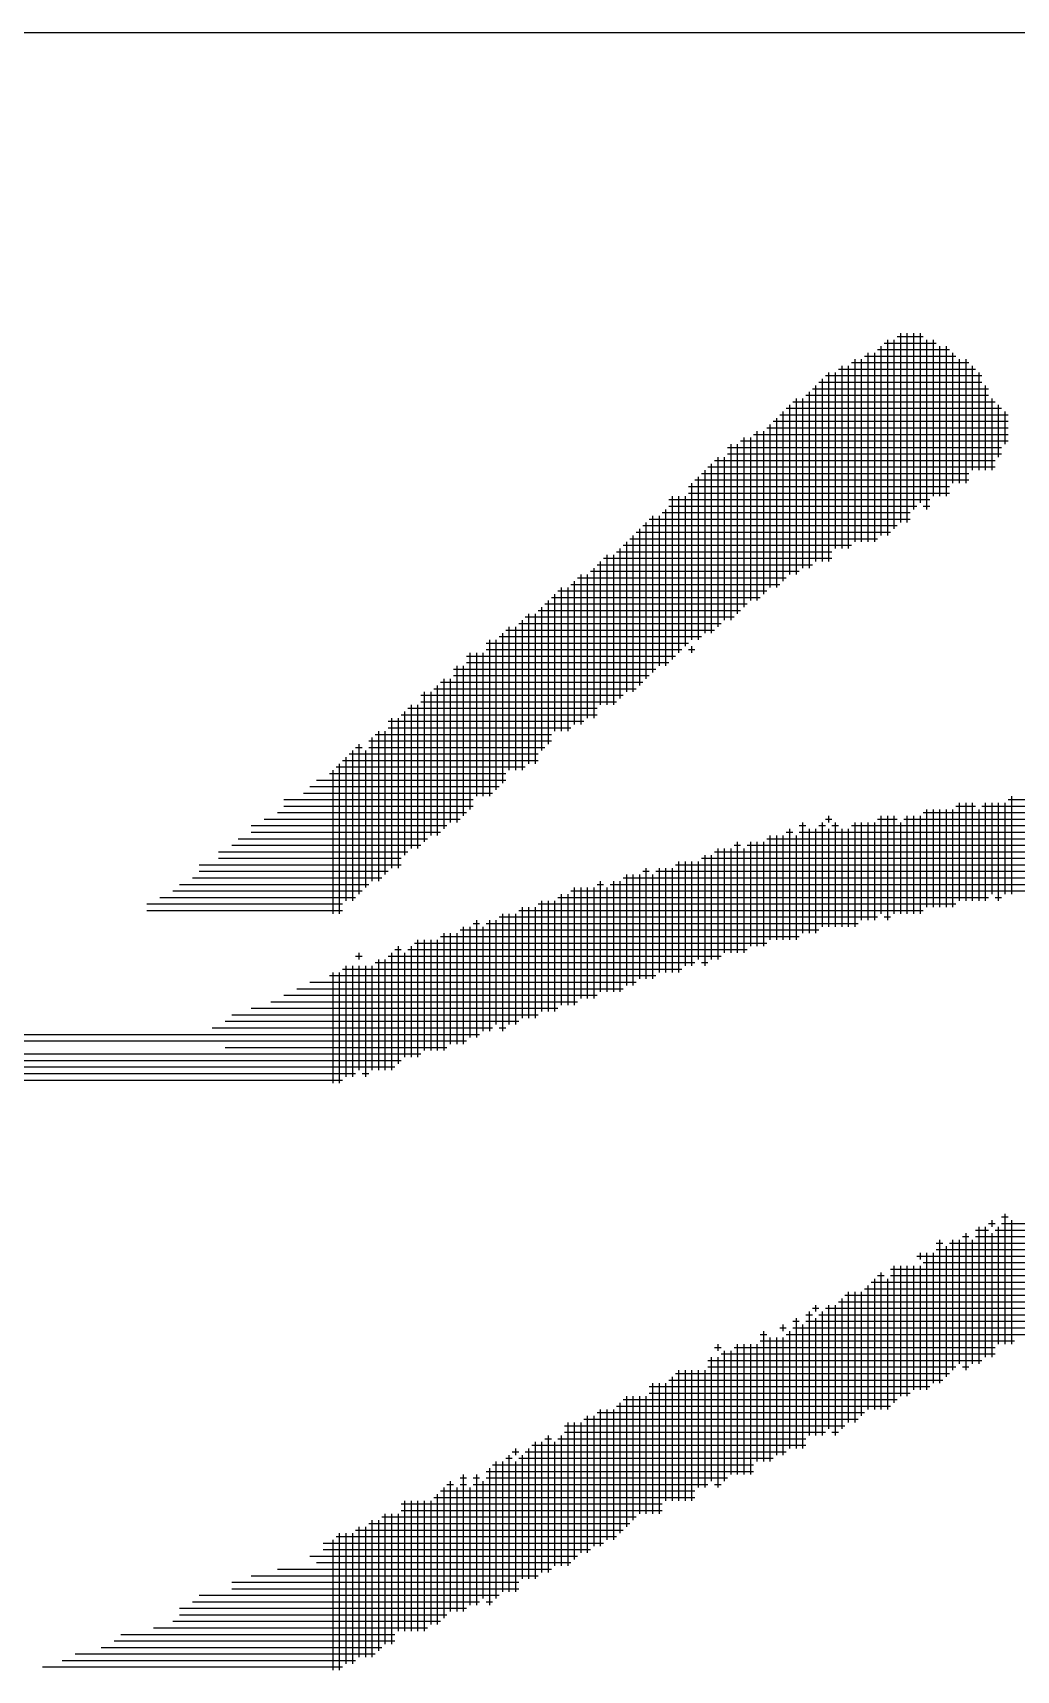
# Model space of a CAD drawing. Header units: feet. Extents: x 0 to 252300, y 0 to 178200.
# Drawn here: x 170998 to 171350, y 9014 to 9600 of the extents above; entities that cross this region are included whole.
import ezdxf
from ezdxf.enums import TextEntityAlignment as Align

# ---------------------------------------------------------------- set-up
doc = ezdxf.new("R2010")
doc.units = ezdxf.units.FT
doc.header["$LTSCALE"] = 3000
doc.header["$MEASUREMENT"] = 0
for name, color, linetype in [('CX-BORD', 3, 'CONTINUOUS'), ('CX-BORD-LIN1', 4, 'CONTINUOUS'), ('CX-BORD-LIN2', 3, 'CONTINUOUS'), ('CX-BORD-TEX2', 7, 'CONTINUOUS'), ('CX-BORD-TEX3', 6, 'CONTINUOUS')]:
    doc.layers.add(name, color=color, linetype=linetype)
doc.styles.add('TB_TEXT', font='')
doc.styles.add('TB_WBTXT', font='')
doc.styles.add('TB_WMTXT', font='')
doc.styles.get('TB_TEXT').set_extended_font_data('DotumChe')
doc.styles.get('TB_WBTXT').set_extended_font_data('Dotum')
doc.styles.get('TB_WMTXT').set_extended_font_data('DotumChe')

# ---------------------------------------------------------------- blocks, each defined once
blk = doc.blocks.new('CXBLKA1')
at = {"layer": 'CX-BORD-LIN2'}
blk.add_lwpolyline([(558, 12), (270, 12)], dxfattribs=at)
at = {"layer": 'CX-BORD-LIN1', "style": 'TB_TEXT'}
for tag, p in [('TR_RCON5', (342.3033, 33)), ('TR_RCON4', (342.3033, 27)), ('TR_RCON3', (342.3033, 21)), ('TR_RCON2', (342.3033, 15)), ('TR_RCON1', (342.3033, 9))]:
    blk.add_attdef(tag, text='', height=3.5, dxfattribs=at).set_placement(p, align=Align.MIDDLE_LEFT)
for tag, height, p in [('TR_DGN5', 3.5, (451.1185, 33)), ('TR_CHK5', 3.5, (491.1185, 33)), ('TR_RDAT5', 3.5, (317.5, 33)), ('TR_APP5', 3.5, (531.1185, 33)), ('TR_RNUM5', 3, (285.1051, 32.6366)), ('TR_DGN4', 3.5, (451.1185, 27)), ('TR_CHK4', 3.5, (491.1185, 27)), ('TR_RDAT4', 3.5, (317.5, 27)), ('TR_APP4', 3.5, (531.1185, 27)), ('TR_RNUM4', 3, (285.1051, 26.6366)), ('TR_DGN3', 3.5, (451.1185, 21)), ('TR_CHK3', 3.5, (491.1185, 21)), ('TR_RDAT3', 3.5, (317.5, 21)), ('TR_APP3', 3.5, (531.1185, 21)), ('TR_RNUM3', 3, (285.1051, 20.6366)), ('TR_DGN2', 3.5, (451.1185, 15)), ('TR_CHK2', 3.5, (491.1185, 15)), ('TR_RDAT2', 3.5, (317.5, 15)), ('TR_APP2', 3.5, (531.1185, 15)), ('TR_RNUM2', 3, (285.1051, 14.6366)), ('TR_DGN1', 3.5, (451.1185, 9)), ('TR_CHK1', 3.5, (491.1185, 9)), ('TR_RDAT1', 3.5, (317.5, 9)), ('TR_APP1', 3.5, (531.1185, 9)), ('TR_RNUM1', 3, (285.1051, 8.6366))]:
    blk.add_attdef(tag, text='', height=height, dxfattribs=at).set_placement(p, align=Align.MIDDLE_CENTER)
at = {"layer": 'CX-BORD-LIN2', "style": 'TB_TEXT'}
blk.add_attdef('TD_VERSION', text='', height=3, rotation=90, dxfattribs=at).set_placement((800.5, 48.0149), align=Align.MIDDLE_CENTER)
at = {"layer": 'CX-BORD-TEX2', "style": 'TB_WMTXT'}
for tag, height, p in [('TB_CNAME', 5, (15.3448, 531.8324)), ('TB_CSCOP', 4, (16.6346, 523.8324))]:
    blk.add_attdef(tag, text='', height=height, dxfattribs=at).set_placement(p, align=Align.BOTTOM_LEFT)
at = {"layer": 'CX-BORD-TEX2', "style": 'TB_WBTXT'}
for tag, height, p in [('TB_MTITIL', 10, (398, 533.3264)), ('TB_STITL', 7, (398, 518.3264))]:
    blk.add_attdef(tag, text='', height=height, dxfattribs=at).set_placement(p, align=Align.MIDDLE_CENTER)
at = {"layer": 'CX-BORD-TEX3', "style": 'TB_TEXT'}
for tag, height, p in [('TD_LNDST', 4.5, (215, 31.5)), ('TD_DSECT', 4.5, (605.5, 31.5)), ('TD_DDIST', 4.5, (654.5, 31.5)), ('TD_DNAME_TOP', 4.5, (755, 27.957)), ('TD_CSECT', 4.5, (605.5, 22.5)), ('TD_CDIST', 4.5, (654.5, 22.5)), ('TD_DNAME_MAIN', 4.5, (755, 21.4731)), ('TD_DNAME_BOT', 3, (755, 15.2489)), ('TD_HSCAL', 4.5, (620.8841, 13.7484)), ('TD_VSCAL', 4.5, (656.8615, 13.7484)), ('TD_CCOMP', 4.5, (215, 13.5927)), ('TD_CSTEP', 4.5, (250.744, 5.125)), ('TD_FIELD', 4.5, (180, 5.125)), ('TD_DWGNO', 4.5, (755, 5.0017)), ('TD_DWGCODE', 4.5, (637, 4.7908))]:
    blk.add_attdef(tag, text='', height=height, dxfattribs=at).set_placement(p, align=Align.MIDDLE_CENTER)
for tag, height, width, p in [('TD_DCOMP', 4.5, 0.95, (215, 22.5875)), ('TD_CNAME', 5, 0.78, (65, 7.5956))]:
    blk.add_attdef(tag, text='', height=height, dxfattribs=dict(at, width=width)).set_placement(p, align=Align.MIDDLE_CENTER)

msp = doc.modelspace()

# ---------------------------------------------------------------- linework, layer by layer
at = {"layer": 'CX-BORD-TEX2'}
for p, q in [((171302.77, 9489.02), (171321.43, 9489.02)), ((171303.93, 9490.18), (171303.93, 9420.2)), ((171306.27, 9490.18), (171306.27, 9422.53)), ((171307.43, 9491.35), (171316.76, 9491.35)), ((171308.6, 9492.52), (171308.6, 9424.87)), ((171310.93, 9492.52), (171310.93, 9424.87)), ((171313.26, 9492.52), (171313.26, 9429.53)), ((171315.6, 9492.52), (171315.6, 9431.86)), ((171317.93, 9490.18), (171317.93, 9429.53)), ((171320.26, 9490.18), (171320.26, 9434.2)), ((171292.27, 9483.19), (171292.27, 9417.87)), ((171294.6, 9483.19), (171294.6, 9417.87)), ((171295.77, 9484.35), (171328.43, 9484.35)), ((171296.93, 9485.52), (171296.93, 9417.87)), ((171299.27, 9485.52), (171299.27, 9417.87)), ((171300.43, 9486.69), (171326.09, 9486.69)), ((171301.6, 9487.85), (171301.6, 9420.2)), ((171322.6, 9487.85), (171322.6, 9434.2)), ((171324.93, 9487.85), (171324.93, 9434.2)), ((171327.26, 9485.52), (171327.26, 9438.86)), ((171329.59, 9483.19), (171329.59, 9438.86)), ((171331.93, 9483.19), (171331.93, 9438.86)), ((171281.77, 9477.35), (171337.76, 9477.35)), ((171282.94, 9478.52), (171282.94, 9410.87)), ((171285.27, 9478.52), (171285.27, 9415.53)), ((171286.44, 9479.69), (171335.43, 9479.69)), ((171287.6, 9480.85), (171287.6, 9415.53)), ((171289.94, 9480.85), (171289.94, 9415.53)), ((171291.1, 9482.02), (171333.09, 9482.02)), ((171334.26, 9480.85), (171334.26, 9443.53)), ((171336.59, 9478.52), (171336.59, 9443.53)), ((171275.94, 9471.52), (171275.94, 9408.54)), ((171277.11, 9472.69), (171340.09, 9472.69)), ((171278.27, 9473.85), (171278.27, 9410.87)), ((171279.44, 9475.02), (171337.76, 9475.02)), ((171280.6, 9476.19), (171280.6, 9410.87)), ((171338.92, 9473.85), (171338.92, 9443.53)), ((171267.77, 9465.69), (171344.76, 9465.69)), ((171268.94, 9466.86), (171268.94, 9406.2)), ((171270.11, 9468.02), (171342.42, 9468.02)), ((171271.27, 9469.19), (171271.27, 9406.2)), ((171273.61, 9469.19), (171273.61, 9408.54)), ((171274.77, 9470.36), (171340.09, 9470.36)), ((171341.26, 9469.19), (171341.26, 9443.53)), ((171343.59, 9466.86), (171343.59, 9448.19)), ((171261.94, 9459.86), (171261.94, 9401.54)), ((171263.11, 9461.02), (171347.09, 9461.02)), ((171264.28, 9462.19), (171264.28, 9401.54)), ((171265.44, 9463.36), (171347.09, 9463.36)), ((171266.61, 9464.52), (171266.61, 9403.87)), ((171345.92, 9464.52), (171345.92, 9452.86)), ((171251.44, 9454.03), (171347.09, 9454.03)), ((171252.61, 9455.19), (171252.61, 9394.54)), ((171254.94, 9455.19), (171254.94, 9396.87)), ((171256.11, 9456.36), (171347.09, 9456.36)), ((171257.28, 9457.53), (171257.28, 9396.87)), ((171259.61, 9457.53), (171259.61, 9399.21)), ((171260.78, 9458.69), (171347.09, 9458.69)), ((171243.28, 9448.19), (171243.28, 9387.54)), ((171245.61, 9448.19), (171245.61, 9389.87)), ((171246.78, 9451.69), (171344.76, 9451.69)), ((171246.78, 9449.36), (171344.76, 9449.36)), ((171247.95, 9452.86), (171247.95, 9389.87)), ((171250.28, 9452.86), (171250.28, 9392.21)), ((171237.45, 9442.36), (171333.09, 9442.36)), ((171238.61, 9443.53), (171238.61, 9385.21)), ((171239.78, 9444.69), (171342.42, 9444.69)), ((171240.95, 9445.86), (171240.95, 9385.21)), ((171242.11, 9447.03), (171342.42, 9447.03)), ((171232.78, 9437.7), (171326.09, 9437.7)), ((171233.95, 9438.86), (171233.95, 9382.88)), ((171235.12, 9440.03), (171333.09, 9440.03)), ((171236.28, 9441.2), (171236.28, 9382.88)), ((171225.78, 9433.03), (171319.1, 9433.03)), ((171225.78, 9430.7), (171314.43, 9430.7)), ((171226.95, 9434.2), (171226.95, 9375.88)), ((171229.28, 9434.2), (171229.28, 9378.21)), ((171231.62, 9434.2), (171231.62, 9380.54)), ((171232.78, 9435.36), (171326.09, 9435.36)), ((171316.76, 9430.7), (171319.1, 9430.7)), ((171217.62, 9424.87), (171217.62, 9368.88)), ((171218.79, 9426.03), (171312.1, 9426.03)), ((171219.95, 9427.2), (171219.95, 9371.21)), ((171222.28, 9427.2), (171222.28, 9373.54)), ((171223.45, 9428.37), (171312.1, 9428.37)), ((171224.62, 9429.53), (171224.62, 9373.54)), ((171211.79, 9419.03), (171300.43, 9419.03)), ((171212.95, 9420.2), (171212.95, 9364.21)), ((171214.12, 9421.37), (171305.1, 9421.37)), ((171215.29, 9422.53), (171215.29, 9366.55)), ((171216.45, 9423.7), (171307.43, 9423.7)), ((171203.62, 9413.2), (171203.62, 9359.55)), ((171205.96, 9413.2), (171205.96, 9359.55)), ((171207.12, 9414.37), (171284.1, 9414.37)), ((171208.29, 9415.53), (171208.29, 9361.88)), ((171209.45, 9416.7), (171291.1, 9416.7)), ((171210.62, 9417.87), (171210.62, 9364.21)), ((171197.79, 9407.37), (171272.44, 9407.37)), ((171198.96, 9408.54), (171198.96, 9354.88)), ((171200.12, 9409.7), (171277.11, 9409.7)), ((171201.29, 9410.87), (171201.29, 9359.55)), ((171202.46, 9412.04), (171284.1, 9412.04)), ((171187.29, 9401.54), (171187.29, 9350.22)), ((171189.63, 9401.54), (171189.63, 9350.22)), ((171190.79, 9402.7), (171265.44, 9402.7)), ((171191.96, 9403.87), (171191.96, 9352.55)), ((171193.12, 9405.04), (171267.77, 9405.04)), ((171194.29, 9406.2), (171194.29, 9352.55)), ((171196.62, 9406.2), (171196.62, 9354.88)), ((171181.46, 9395.71), (171253.78, 9395.71)), ((171182.63, 9396.87), (171182.63, 9345.55)), ((171183.79, 9398.04), (171258.44, 9398.04)), ((171184.96, 9399.21), (171184.96, 9350.22)), ((171186.13, 9400.37), (171260.78, 9400.37)), ((171173.3, 9389.87), (171173.3, 9336.22)), ((171174.46, 9391.04), (171249.11, 9391.04)), ((171175.63, 9392.21), (171175.63, 9338.55)), ((171177.96, 9392.21), (171177.96, 9338.55)), ((171179.13, 9393.37), (171251.44, 9393.37)), ((171180.29, 9394.54), (171180.29, 9343.22)), ((171165.13, 9384.04), (171237.45, 9384.04)), ((171166.3, 9385.21), (171166.3, 9331.55)), ((171167.46, 9386.37), (171242.11, 9386.37)), ((171168.63, 9387.54), (171168.63, 9336.22)), ((171170.96, 9387.54), (171170.96, 9336.22)), ((171172.13, 9388.71), (171244.45, 9388.71)), ((171154.63, 9378.21), (171154.63, 9322.22)), ((171156.97, 9378.21), (171156.97, 9326.89)), ((171159.3, 9378.21), (171159.3, 9326.89)), ((171160.47, 9381.71), (171232.78, 9381.71)), ((171160.47, 9379.38), (171230.45, 9379.38)), ((171161.63, 9382.88), (171161.63, 9326.89)), ((171163.96, 9382.88), (171163.96, 9329.22)), ((171232.78, 9379.38), (171235.12, 9379.38)), ((171233.95, 9380.54), (171233.95, 9378.21)), ((171148.8, 9372.38), (171221.12, 9372.38)), ((171149.97, 9373.54), (171149.97, 9317.56)), ((171152.3, 9373.54), (171152.3, 9319.89)), ((171153.47, 9377.04), (171228.12, 9377.04)), ((171153.47, 9374.71), (171225.78, 9374.71)), ((171142.97, 9366.55), (171142.97, 9312.89)), ((171144.14, 9367.71), (171216.45, 9367.71)), ((171145.3, 9368.88), (171145.3, 9315.22)), ((171147.64, 9368.88), (171147.64, 9317.56)), ((171148.8, 9370.05), (171218.79, 9370.05)), ((171137.14, 9363.05), (171209.45, 9363.05)), ((171137.14, 9360.71), (171207.12, 9360.71)), ((171138.3, 9364.21), (171138.3, 9310.56)), ((171140.64, 9364.21), (171140.64, 9312.89)), ((171141.8, 9365.38), (171214.12, 9365.38)), ((171126.64, 9354.88), (171126.64, 9301.23)), ((171128.97, 9354.88), (171128.97, 9301.23)), ((171130.14, 9356.05), (171200.12, 9356.05)), ((171131.31, 9357.21), (171131.31, 9305.89)), ((171132.47, 9358.38), (171200.12, 9358.38)), ((171133.64, 9359.55), (171133.64, 9308.23)), ((171135.97, 9359.55), (171135.97, 9308.23)), ((171119.64, 9347.88), (171119.64, 9296.56)), ((171120.81, 9349.05), (171183.79, 9349.05)), ((171121.97, 9350.22), (171121.97, 9296.56)), ((171124.31, 9350.22), (171124.31, 9298.89)), ((171125.47, 9353.72), (171195.46, 9353.72)), ((171125.47, 9351.38), (171190.79, 9351.38)), ((171111.48, 9342.05), (171179.13, 9342.05)), ((171112.64, 9343.22), (171112.64, 9289.56)), ((171113.81, 9344.38), (171116.14, 9344.38)), ((171114.98, 9345.55), (171114.98, 9291.9)), ((171117.31, 9343.22), (171117.31, 9294.23)), ((171118.48, 9346.72), (171183.79, 9346.72)), ((171118.48, 9344.38), (171181.46, 9344.38)), ((171105.64, 9336.22), (171105.64, 9284.9)), ((171106.81, 9337.39), (171174.46, 9337.39)), ((171107.98, 9338.55), (171107.98, 9284.9)), ((171109.14, 9339.72), (171179.13, 9339.72)), ((171110.31, 9340.89), (171110.31, 9289.56)), ((171097.48, 9330.39), (171165.13, 9330.39)), ((171099.81, 9332.72), (171167.46, 9332.72)), ((171104.48, 9335.05), (171167.46, 9335.05)), ((171088.15, 9325.72), (171155.8, 9325.72)), ((171095.15, 9328.05), (171162.8, 9328.05)), ((171329.59, 9324.56), (171329.59, 9289.56)), ((171331.93, 9324.56), (171331.93, 9289.56)), ((171334.26, 9324.56), (171334.26, 9289.56)), ((171338.92, 9324.56), (171338.92, 9289.56)), ((171341.26, 9324.56), (171341.26, 9291.9)), ((171343.59, 9324.56), (171343.59, 9289.56)), ((171345.92, 9324.56), (171345.92, 9291.9)), ((171347.09, 9325.72), (171421.74, 9325.72)), ((171348.26, 9326.89), (171348.26, 9291.9)), ((171081.15, 9318.72), (171151.13, 9318.72)), ((171085.82, 9321.06), (171153.47, 9321.06)), ((171088.15, 9323.39), (171155.8, 9323.39)), ((171281.77, 9318.72), (171284.1, 9318.72)), ((171282.94, 9319.89), (171282.94, 9317.56)), ((171300.43, 9318.72), (171307.43, 9318.72)), ((171301.6, 9319.89), (171301.6, 9284.9)), ((171303.93, 9319.89), (171303.93, 9282.57)), ((171306.27, 9319.89), (171306.27, 9284.9)), ((171309.76, 9318.72), (171463.73, 9318.72)), ((171310.93, 9319.89), (171310.93, 9284.9)), ((171313.26, 9319.89), (171313.26, 9284.9)), ((171315.6, 9319.89), (171315.6, 9284.9)), ((171316.76, 9321.06), (171452.07, 9321.06)), ((171317.93, 9322.22), (171317.93, 9287.23)), ((171320.26, 9322.22), (171320.26, 9287.23)), ((171322.6, 9322.22), (171322.6, 9287.23)), ((171324.93, 9322.22), (171324.93, 9287.23)), ((171327.26, 9322.22), (171327.26, 9287.23)), ((171328.43, 9323.39), (171335.43, 9323.39)), ((171336.59, 9322.22), (171336.59, 9289.56)), ((171337.76, 9323.39), (171433.4, 9323.39)), ((171076.48, 9316.39), (171146.47, 9316.39)), ((171076.48, 9314.06), (171144.14, 9314.06)), ((171261.94, 9312.89), (171261.94, 9275.57)), ((171264.28, 9312.89), (171264.28, 9275.57)), ((171266.61, 9312.89), (171266.61, 9275.57)), ((171267.77, 9314.06), (171270.11, 9314.06)), ((171268.94, 9315.22), (171268.94, 9275.57)), ((171271.27, 9312.89), (171271.27, 9275.57)), ((171272.44, 9316.39), (171274.77, 9316.39)), ((171272.44, 9314.06), (171473.06, 9314.06)), ((171273.61, 9317.56), (171273.61, 9277.9)), ((171275.94, 9315.22), (171275.94, 9277.9)), ((171278.27, 9315.22), (171278.27, 9277.9)), ((171279.44, 9316.39), (171281.77, 9316.39)), ((171280.6, 9317.56), (171280.6, 9280.23)), ((171282.94, 9315.22), (171282.94, 9280.23)), ((171284.1, 9316.39), (171286.44, 9316.39)), ((171285.27, 9317.56), (171285.27, 9280.23)), ((171287.6, 9315.22), (171287.6, 9280.23)), ((171289.94, 9315.22), (171289.94, 9280.23)), ((171291.1, 9316.39), (171466.06, 9316.39)), ((171292.27, 9317.56), (171292.27, 9280.23)), ((171294.6, 9317.56), (171294.6, 9282.57)), ((171296.93, 9317.56), (171296.93, 9282.57)), ((171299.27, 9317.56), (171299.27, 9282.57)), ((171308.6, 9317.56), (171308.6, 9284.9)), ((171064.82, 9307.06), (171132.47, 9307.06)), ((171069.49, 9309.39), (171137.14, 9309.39)), ((171071.82, 9311.73), (171139.47, 9311.73)), ((171242.11, 9307.06), (171491.72, 9307.06)), ((171243.28, 9308.23), (171243.28, 9268.57)), ((171245.61, 9308.23), (171245.61, 9270.9)), ((171247.95, 9308.23), (171247.95, 9270.9)), ((171249.11, 9309.39), (171251.44, 9309.39)), ((171250.28, 9310.56), (171250.28, 9270.9)), ((171252.61, 9308.23), (171252.61, 9270.9)), ((171253.78, 9309.39), (171484.72, 9309.39)), ((171254.94, 9310.56), (171254.94, 9273.23)), ((171257.28, 9310.56), (171257.28, 9273.23)), ((171259.61, 9310.56), (171259.61, 9273.23)), ((171260.78, 9311.73), (171477.73, 9311.73)), ((171057.82, 9302.39), (171130.14, 9302.39)), ((171064.82, 9304.73), (171130.14, 9304.73)), ((171217.62, 9301.23), (171217.62, 9261.57)), ((171222.28, 9301.23), (171222.28, 9263.9)), ((171224.62, 9301.23), (171224.62, 9263.9)), ((171226.95, 9301.23), (171226.95, 9263.9)), ((171228.12, 9302.39), (171498.72, 9302.39)), ((171229.28, 9303.56), (171229.28, 9263.9)), ((171231.62, 9303.56), (171231.62, 9266.24)), ((171233.95, 9303.56), (171233.95, 9266.24)), ((171236.28, 9303.56), (171236.28, 9268.57)), ((171237.45, 9304.73), (171494.06, 9304.73)), ((171238.61, 9305.89), (171238.61, 9266.24)), ((171240.95, 9305.89), (171240.95, 9268.57)), ((171050.82, 9295.4), (171118.48, 9295.4)), ((171055.49, 9297.73), (171123.14, 9297.73)), ((171057.82, 9300.06), (171125.47, 9300.06)), ((171200.12, 9295.4), (171202.46, 9295.4)), ((171201.29, 9296.56), (171201.29, 9256.9)), ((171204.79, 9295.4), (171510.39, 9295.4)), ((171205.96, 9296.56), (171205.96, 9256.9)), ((171208.29, 9296.56), (171208.29, 9256.9)), ((171209.45, 9297.73), (171505.72, 9297.73)), ((171210.62, 9298.89), (171210.62, 9259.24)), ((171212.95, 9298.89), (171212.95, 9259.24)), ((171215.29, 9298.89), (171215.29, 9261.57)), ((171216.45, 9300.06), (171218.79, 9300.06)), ((171219.95, 9298.89), (171219.95, 9261.57)), ((171221.12, 9300.06), (171503.39, 9300.06)), ((171043.83, 9290.73), (171113.81, 9290.73)), ((171048.49, 9293.06), (171116.14, 9293.06)), ((171180.29, 9289.56), (171180.29, 9249.91)), ((171182.63, 9289.56), (171182.63, 9249.91)), ((171184.96, 9289.56), (171184.96, 9249.91)), ((171186.13, 9290.73), (171340.09, 9290.73)), ((171187.29, 9291.9), (171187.29, 9252.24)), ((171189.63, 9291.9), (171189.63, 9252.24)), ((171190.79, 9293.06), (171363.42, 9293.06)), ((171191.96, 9294.23), (171191.96, 9252.24)), ((171194.29, 9294.23), (171194.29, 9254.57)), ((171196.62, 9294.23), (171196.62, 9254.57)), ((171198.96, 9294.23), (171198.96, 9254.57)), ((171203.62, 9294.23), (171203.62, 9256.9)), ((171342.42, 9290.73), (171344.76, 9290.73)), ((171039.16, 9288.4), (171109.14, 9288.4)), ((171039.16, 9286.06), (171109.14, 9286.06)), ((171165.13, 9283.73), (171300.43, 9283.73)), ((171166.3, 9284.9), (171166.3, 9242.91)), ((171168.63, 9284.9), (171168.63, 9245.24)), ((171170.96, 9284.9), (171170.96, 9245.24)), ((171172.13, 9286.06), (171316.76, 9286.06)), ((171173.3, 9287.23), (171173.3, 9247.57)), ((171175.63, 9287.23), (171175.63, 9247.57)), ((171177.96, 9287.23), (171177.96, 9247.57)), ((171179.13, 9288.4), (171328.43, 9288.4)), ((171302.77, 9283.73), (171305.1, 9283.73)), ((171145.3, 9277.9), (171145.3, 9235.91)), ((171147.64, 9277.9), (171147.64, 9238.24)), ((171149.97, 9277.9), (171149.97, 9238.24)), ((171151.13, 9279.07), (171279.44, 9279.07)), ((171152.3, 9280.23), (171152.3, 9238.24)), ((171154.63, 9280.23), (171154.63, 9240.57)), ((171155.8, 9281.4), (171158.13, 9281.4)), ((171156.97, 9282.57), (171156.97, 9240.57)), ((171159.3, 9280.23), (171159.3, 9242.91)), ((171160.47, 9281.4), (171293.44, 9281.4)), ((171161.63, 9282.57), (171161.63, 9242.91)), ((171163.96, 9282.57), (171163.96, 9245.24)), ((171127.81, 9272.07), (171130.14, 9272.07)), ((171128.97, 9273.23), (171128.97, 9231.24)), ((171132.47, 9272.07), (171253.78, 9272.07)), ((171133.64, 9273.23), (171133.64, 9233.58)), ((171134.8, 9274.4), (171260.78, 9274.4)), ((171135.97, 9275.57), (171135.97, 9233.58)), ((171138.3, 9275.57), (171138.3, 9235.91)), ((171140.64, 9275.57), (171140.64, 9235.91)), ((171142.97, 9275.57), (171142.97, 9235.91)), ((171144.14, 9276.73), (171272.44, 9276.73)), ((171110.31, 9266.24), (171110.31, 9226.58)), ((171112.64, 9266.24), (171112.64, 9226.58)), ((171113.81, 9269.73), (171116.14, 9269.73)), ((171114.98, 9270.9), (171114.98, 9268.57)), ((171114.98, 9266.24), (171114.98, 9228.91)), ((171117.31, 9266.24), (171117.31, 9226.58)), ((171119.64, 9266.24), (171119.64, 9228.91)), ((171120.81, 9267.4), (171235.12, 9267.4)), ((171121.97, 9268.57), (171121.97, 9228.91)), ((171124.31, 9268.57), (171124.31, 9228.91)), ((171125.47, 9269.73), (171244.45, 9269.73)), ((171126.64, 9270.9), (171126.64, 9228.91)), ((171131.31, 9270.9), (171131.31, 9233.58)), ((171237.45, 9267.4), (171239.78, 9267.4)), ((171097.48, 9260.4), (171214.12, 9260.4)), ((171104.48, 9262.74), (171221.12, 9262.74)), ((171105.64, 9263.9), (171105.64, 9224.25)), ((171107.98, 9263.9), (171107.98, 9224.25)), ((171109.14, 9265.07), (171230.45, 9265.07)), ((171088.15, 9255.74), (171200.12, 9255.74)), ((171092.81, 9258.07), (171209.45, 9258.07)), ((171069.49, 9248.74), (171179.13, 9248.74)), ((171076.48, 9251.07), (171186.13, 9251.07)), ((171083.48, 9253.41), (171193.12, 9253.41)), ((171062.49, 9244.07), (171162.8, 9244.07)), ((171067.15, 9246.41), (171172.13, 9246.41)), ((171165.13, 9244.07), (171167.46, 9244.07)), ((170980.84, 9241.74), (171158.13, 9241.74)), ((170980.84, 9239.41), (171153.47, 9239.41)), ((171067.15, 9237.08), (171146.47, 9237.08)), ((170971.51, 9232.41), (171130.14, 9232.41)), ((170973.84, 9234.74), (171137.14, 9234.74)), ((170962.18, 9225.41), (171109.14, 9225.41)), ((170964.51, 9227.74), (171113.81, 9227.74)), ((170969.18, 9230.08), (171127.81, 9230.08)), ((171116.14, 9227.74), (171118.48, 9227.74)), ((171336.59, 9172.92), (171336.59, 9123.93)), ((171338.92, 9172.92), (171338.92, 9126.27)), ((171340.09, 9174.09), (171342.42, 9174.09)), ((171341.26, 9175.26), (171341.26, 9172.92)), ((171343.59, 9172.92), (171343.59, 9130.93)), ((171344.76, 9176.42), (171347.09, 9176.42)), ((171344.76, 9174.09), (171440.4, 9174.09)), ((171345.92, 9177.59), (171345.92, 9130.93)), ((171348.26, 9175.26), (171348.26, 9130.93)), ((171321.43, 9167.09), (171323.76, 9167.09)), ((171322.6, 9168.26), (171322.6, 9116.94)), ((171326.09, 9167.09), (171417.07, 9167.09)), ((171327.26, 9168.26), (171327.26, 9121.6)), ((171329.59, 9168.26), (171329.59, 9123.93)), ((171330.76, 9169.42), (171333.09, 9169.42)), ((171331.93, 9170.59), (171331.93, 9121.6)), ((171334.26, 9168.26), (171334.26, 9123.93)), ((171335.43, 9171.76), (171340.09, 9171.76)), ((171335.43, 9169.42), (171421.74, 9169.42)), ((171341.26, 9170.59), (171341.26, 9126.27)), ((171342.42, 9171.76), (171433.4, 9171.76)), ((171314.43, 9162.43), (171407.74, 9162.43)), ((171315.6, 9163.59), (171315.6, 9161.26)), ((171317.93, 9163.59), (171317.93, 9114.6)), ((171320.26, 9163.59), (171320.26, 9116.94)), ((171321.43, 9164.76), (171412.41, 9164.76)), ((171324.93, 9165.93), (171324.93, 9119.27)), ((171300.43, 9155.43), (171302.77, 9155.43)), ((171301.6, 9156.59), (171301.6, 9107.61)), ((171305.1, 9157.76), (171398.41, 9157.76)), ((171305.1, 9155.43), (171396.08, 9155.43)), ((171306.27, 9158.93), (171306.27, 9109.94)), ((171308.6, 9158.93), (171308.6, 9112.27)), ((171310.93, 9158.93), (171310.93, 9112.27)), ((171313.26, 9158.93), (171313.26, 9114.6)), ((171315.6, 9158.93), (171315.6, 9114.6)), ((171316.76, 9160.09), (171400.74, 9160.09)), ((171289.94, 9149.6), (171289.94, 9102.94)), ((171292.27, 9149.6), (171292.27, 9102.94)), ((171294.6, 9149.6), (171294.6, 9105.27)), ((171295.77, 9150.76), (171389.08, 9150.76)), ((171296.93, 9151.93), (171296.93, 9107.61)), ((171298.1, 9153.09), (171389.08, 9153.09)), ((171299.27, 9154.26), (171299.27, 9107.61)), ((171303.93, 9154.26), (171303.93, 9107.61)), ((171277.11, 9143.76), (171279.44, 9143.76)), ((171278.27, 9144.93), (171278.27, 9142.6)), ((171281.77, 9143.76), (171375.08, 9143.76)), ((171282.94, 9144.93), (171282.94, 9100.61)), ((171285.27, 9144.93), (171285.27, 9098.27)), ((171286.44, 9146.1), (171379.75, 9146.1)), ((171287.6, 9147.26), (171287.6, 9100.61)), ((171288.77, 9148.43), (171382.08, 9148.43)), ((171266.61, 9137.93), (171266.61, 9135.6)), ((171270.11, 9139.1), (171272.44, 9139.1)), ((171271.27, 9140.26), (171271.27, 9093.61)), ((171273.61, 9137.93), (171273.61, 9093.61)), ((171274.77, 9141.43), (171277.11, 9141.43)), ((171274.77, 9139.1), (171368.08, 9139.1)), ((171275.94, 9142.6), (171275.94, 9098.27)), ((171278.27, 9140.26), (171278.27, 9098.27)), ((171279.44, 9141.43), (171370.42, 9141.43)), ((171280.6, 9142.6), (171280.6, 9098.27)), ((171258.44, 9134.43), (171260.78, 9134.43)), ((171258.44, 9132.1), (171349.42, 9132.1)), ((171259.61, 9135.6), (171259.61, 9088.94)), ((171261.94, 9133.27), (171261.94, 9088.94)), ((171264.28, 9133.27), (171264.28, 9091.28)), ((171265.44, 9136.77), (171267.77, 9136.77)), ((171266.61, 9133.27), (171266.61, 9091.28)), ((171267.77, 9134.43), (171356.42, 9134.43)), ((171268.94, 9135.6), (171268.94, 9093.61)), ((171270.11, 9136.77), (171363.42, 9136.77)), ((171240.95, 9126.27), (171240.95, 9081.94)), ((171242.11, 9129.77), (171244.45, 9129.77)), ((171243.28, 9130.93), (171243.28, 9128.6)), ((171243.28, 9126.27), (171243.28, 9079.61)), ((171244.45, 9127.43), (171342.42, 9127.43)), ((171245.61, 9128.6), (171245.61, 9081.94)), ((171247.95, 9128.6), (171247.95, 9084.28)), ((171249.11, 9129.77), (171342.42, 9129.77)), ((171250.28, 9130.93), (171250.28, 9084.28)), ((171252.61, 9130.93), (171252.61, 9084.28)), ((171254.94, 9130.93), (171254.94, 9084.28)), ((171257.28, 9130.93), (171257.28, 9088.94)), ((171228.12, 9120.44), (171326.09, 9120.44)), ((171229.28, 9121.6), (171229.28, 9074.95)), ((171231.62, 9121.6), (171231.62, 9074.95)), ((171233.95, 9121.6), (171233.95, 9074.95)), ((171236.28, 9121.6), (171236.28, 9079.61)), ((171238.61, 9121.6), (171238.61, 9079.61)), ((171239.78, 9125.1), (171337.76, 9125.1)), ((171239.78, 9122.77), (171328.43, 9122.77)), ((171330.76, 9122.77), (171333.09, 9122.77)), ((171218.79, 9115.77), (171319.1, 9115.77)), ((171219.95, 9116.94), (171219.95, 9070.28)), ((171222.28, 9116.94), (171222.28, 9070.28)), ((171224.62, 9116.94), (171224.62, 9074.95)), ((171225.78, 9118.1), (171323.76, 9118.1)), ((171226.95, 9119.27), (171226.95, 9074.95)), ((171207.12, 9108.77), (171305.1, 9108.77)), ((171208.29, 9109.94), (171208.29, 9063.28)), ((171209.45, 9111.1), (171307.43, 9111.1)), ((171210.62, 9112.27), (171210.62, 9065.61)), ((171212.95, 9112.27), (171212.95, 9067.95)), ((171215.29, 9112.27), (171215.29, 9070.28)), ((171217.62, 9112.27), (171217.62, 9070.28)), ((171218.79, 9113.44), (171312.1, 9113.44)), ((171189.63, 9102.94), (171189.63, 9051.62)), ((171191.96, 9102.94), (171191.96, 9053.95)), ((171194.29, 9102.94), (171194.29, 9056.28)), ((171195.46, 9104.11), (171293.44, 9104.11)), ((171196.62, 9105.27), (171196.62, 9056.28)), ((171198.96, 9105.27), (171198.96, 9058.62)), ((171200.12, 9106.44), (171295.77, 9106.44)), ((171201.29, 9107.61), (171201.29, 9058.62)), ((171203.62, 9107.61), (171203.62, 9060.95)), ((171205.96, 9107.61), (171205.96, 9060.95)), ((171181.46, 9097.11), (171183.79, 9097.11)), ((171182.63, 9098.27), (171182.63, 9049.29)), ((171186.13, 9097.11), (171274.77, 9097.11)), ((171187.29, 9098.27), (171187.29, 9051.62)), ((171188.46, 9101.77), (171288.77, 9101.77)), ((171188.46, 9099.44), (171281.77, 9099.44)), ((171284.1, 9099.44), (171286.44, 9099.44)), ((171168.63, 9091.28), (171168.63, 9042.29)), ((171169.8, 9092.44), (171172.13, 9092.44)), ((171170.96, 9093.61), (171170.96, 9091.28)), ((171173.3, 9091.28), (171173.3, 9046.95)), ((171174.46, 9092.44), (171267.77, 9092.44)), ((171175.63, 9093.61), (171175.63, 9046.95)), ((171176.8, 9094.77), (171274.77, 9094.77)), ((171177.96, 9095.94), (171177.96, 9046.95)), ((171180.29, 9095.94), (171180.29, 9049.29)), ((171184.96, 9095.94), (171184.96, 9051.62)), ((171160.47, 9085.44), (171256.11, 9085.44)), ((171161.63, 9086.61), (171161.63, 9037.62)), ((171162.8, 9087.78), (171256.11, 9087.78)), ((171163.96, 9088.94), (171163.96, 9039.95)), ((171166.3, 9088.94), (171166.3, 9042.29)), ((171167.46, 9090.11), (171169.8, 9090.11)), ((171170.96, 9088.94), (171170.96, 9042.29)), ((171172.13, 9090.11), (171263.11, 9090.11)), ((171145.3, 9079.61), (171145.3, 9032.96)), ((171146.47, 9080.78), (171148.8, 9080.78)), ((171147.64, 9081.94), (171147.64, 9035.29)), ((171149.97, 9079.61), (171149.97, 9035.29)), ((171151.13, 9083.11), (171153.47, 9083.11)), ((171151.13, 9080.78), (171153.47, 9080.78)), ((171152.3, 9084.28), (171152.3, 9035.29)), ((171154.63, 9079.61), (171154.63, 9037.62)), ((171155.8, 9083.11), (171158.13, 9083.11)), ((171155.8, 9080.78), (171239.78, 9080.78)), ((171156.97, 9084.28), (171156.97, 9037.62)), ((171159.3, 9081.94), (171159.3, 9039.95)), ((171160.47, 9083.11), (171246.78, 9083.11)), ((171242.11, 9080.78), (171244.45, 9080.78)), ((171130.14, 9073.78), (171223.45, 9073.78)), ((171131.31, 9074.95), (171131.31, 9028.29)), ((171133.64, 9074.95), (171133.64, 9028.29)), ((171135.97, 9074.95), (171135.97, 9028.29)), ((171138.3, 9074.95), (171138.3, 9028.29)), ((171140.64, 9074.95), (171140.64, 9030.62)), ((171141.8, 9076.11), (171235.12, 9076.11)), ((171142.97, 9077.28), (171142.97, 9030.62)), ((171144.14, 9078.45), (171235.12, 9078.45)), ((171118.48, 9066.78), (171211.79, 9066.78)), ((171119.64, 9067.95), (171119.64, 9018.96)), ((171121.97, 9067.95), (171121.97, 9021.29)), ((171123.14, 9069.11), (171214.12, 9069.11)), ((171124.31, 9070.28), (171124.31, 9023.62)), ((171126.64, 9070.28), (171126.64, 9023.62)), ((171128.97, 9070.28), (171128.97, 9028.29)), ((171130.14, 9071.45), (171223.45, 9071.45)), ((171105.64, 9060.95), (171105.64, 9014.29)), ((171106.81, 9062.12), (171207.12, 9062.12)), ((171107.98, 9063.28), (171107.98, 9014.29)), ((171110.31, 9063.28), (171110.31, 9016.63)), ((171112.64, 9063.28), (171112.64, 9016.63)), ((171113.81, 9064.45), (171209.45, 9064.45)), ((171114.98, 9065.61), (171114.98, 9018.96)), ((171117.31, 9065.61), (171117.31, 9018.96)), ((171097.48, 9055.12), (171193.12, 9055.12)), ((171102.15, 9059.78), (171202.46, 9059.78)), ((171102.15, 9057.45), (171197.79, 9057.45)), ((171085.82, 9050.45), (171183.79, 9050.45)), ((171099.81, 9052.78), (171190.79, 9052.78)), ((171069.49, 9045.79), (171172.13, 9045.79)), ((171069.49, 9043.45), (171172.13, 9043.45)), ((171076.48, 9048.12), (171179.13, 9048.12)), ((171055.49, 9038.79), (171158.13, 9038.79)), ((171057.82, 9041.12), (171165.13, 9041.12)), ((171160.47, 9038.79), (171162.8, 9038.79)), ((171048.49, 9031.79), (171144.14, 9031.79)), ((171050.82, 9036.45), (171153.47, 9036.45)), ((171050.82, 9034.12), (171146.47, 9034.12)), ((171029.83, 9027.12), (171127.81, 9027.12)), ((171041.49, 9029.46), (171139.47, 9029.46)), ((171013.5, 9020.13), (171120.81, 9020.13)), ((171022.83, 9022.46), (171123.14, 9022.46)), ((171027.5, 9024.79), (171127.81, 9024.79)), ((171001.84, 9015.46), (171109.14, 9015.46)), ((171008.83, 9017.79), (171113.81, 9017.79))]:
    msp.add_line(p, q, dxfattribs=at)

# ---------------------------------------------------------------- block references
at = {"layer": 'CX-BORD', "xscale": 300, "yscale": 300, "zscale": 300}
msp.add_blockref('CXBLKA1', (7500, 6000), dxfattribs=at)

doc.saveas('drawing.dxf')
